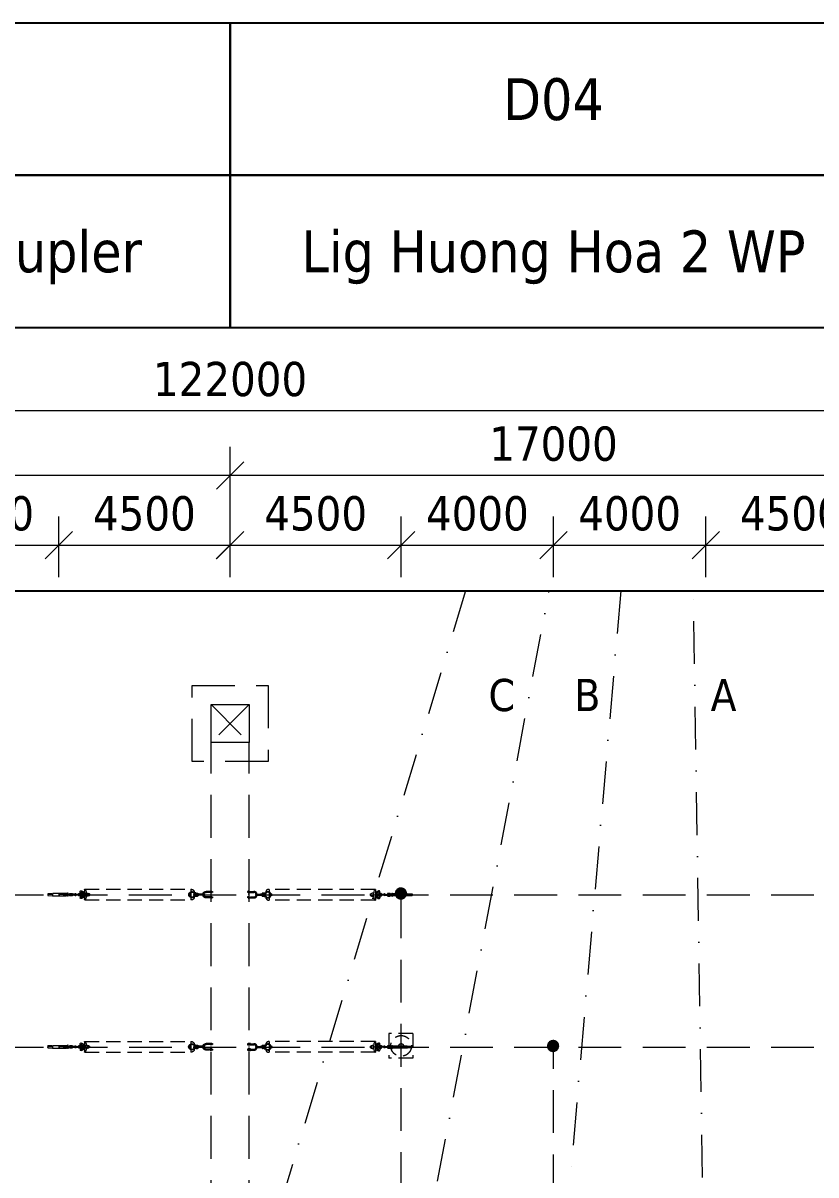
# Model space of a CAD drawing. Header units: millimetres. Extents: x 37084 to 180780, y -153145 to -16322.
# Drawn here: x 93245 to 114082, y -46598 to -16322 of the extents above; entities that cross this region are included whole.
import ezdxf
from ezdxf.enums import TextEntityAlignment as Align

# ---------------------------------------------------------------- set-up
doc = ezdxf.new("R2010")
doc.units = ezdxf.units.MM
doc.header["$MEASUREMENT"] = 0
for name, pattern in [('DASHDOT2', [0.5, 0.25, -0.125, 0, -0.125]), ('DASHED2', [0.375, 0.25, -0.125]), ('HIDDEN', [0.375, 0.25, -0.125]), ('NDK - Tang 2$0$CONTINU', [0])]:
    doc.linetypes.add(name, pattern=pattern)
for name, color, linetype, lineweight in [('0 HH2', 4, 'DASHDOT2', 20), ('00 Hang rao mo rong', 8, 'FENCELINE2', 25), ('0_Kich thuoc', 1, 'Continuous', 20), ('1_Phu_kien', 5, 'Continuous', 9)]:
    doc.layers.add(name, color=color, linetype=linetype, lineweight=lineweight)
doc.layers.add('0_Ghi_chu', color=255, linetype='Continuous')
doc.layers.add('1_Tuonglai', color=6, linetype='HIDDEN')
doc.styles.add('Tahoma-R', font='tahoma.ttf')
doc.styles.add('Tohama-R', font='tahoma.ttf')
doc.linetypes.add('FENCELINE2', pattern='A,0.25,-0.1,[132,ltypeshp.shx,S=0.1,R=0,X=-0.1,Y=0],-0.1,1', length=1.45)
doc.dimstyles.new('DIM 600', dxfattribs={"dimscale": 600, "dimtxt": 1.5, "dimasz": 1.2, "dimexe": 1.25, "dimexo": 0.6, "dimgap": 0.6, "dimtad": 1, "dimdec": 0, "dimzin": 0, "dimdsep": 46, "dimtxsty": 'Tohama-R', "dimblk": 'OBLIQUE', "dimcen": 0, "dimdle": 1, "dimclrt": 1, "dimadec": 0, "dimazin": 0, "dimtfac": 1, "dimtdec": 0, "dimtmove": 0, "dimatfit": 3, "dimldrblk": 'OBLIQUE', "dimfxl": 1, "dimtolj": 1, "dimtzin": 0, "dimlwd": 18, "dimlwe": 18, "dimarcsym": 0})

# ---------------------------------------------------------------- blocks, each defined once
blk = doc.blocks.new('_OBLIQUE')
at = {"color": 0, "linetype": 'ByBlock', "ltscale": 200}
blk.add_line((-0.5, -0.5), (0.5, 0.5), dxfattribs=at)
blk = doc.blocks.new('*D33')
at = {"layer": '0_Kich thuoc', "color": 0, "linetype": 'NDK - Tang 2$0$CONTINU', "lineweight": 18}
for p, q in [((81684, -30755), (81684, -27464)), ((98685, -30755), (98685, -27464)), ((99285, -28214), (81084, -28214))]:
    blk.add_line(p, q, dxfattribs=at)
at = {"layer": 'Defpoints', "color": 0, "lineweight": 20}
for p in [(81684, -28214), (81684, -31115), (98685, -31115)]:
    blk.add_point(p, dxfattribs=at)
at = {"layer": '0_Kich thuoc', "color": 0, "lineweight": 18, "xscale": 720, "yscale": 720, "zscale": 720, "rotation": 180}
blk.add_blockref('_OBLIQUE', (81684, -28214), dxfattribs=at)
at = {"layer": '0_Kich thuoc', "color": 0, "lineweight": 18, "xscale": 720, "yscale": 720, "zscale": 720}
blk.add_blockref('_OBLIQUE', (98685, -28214), dxfattribs=at)
at = {"layer": '0_Kich thuoc', "color": 1, "insert": (90185, -27385), "char_height": 900, "attachment_point": 5, "style": 'Tahoma-R'}
blk.add_mtext('\\A1;17000', dxfattribs=at)
blk = doc.blocks.new('*D34')
at = {"layer": '0_Kich thuoc', "color": 0, "linetype": 'NDK - Tang 2$0$CONTINU', "lineweight": 18}
for p, q in [((98685, -30755), (98685, -27464)), ((115685, -30755), (115685, -27464)), ((116285, -28214), (98085, -28214))]:
    blk.add_line(p, q, dxfattribs=at)
at = {"layer": 'Defpoints', "color": 0, "lineweight": 20}
for p in [(98685, -28214), (98685, -31115), (115685, -31115)]:
    blk.add_point(p, dxfattribs=at)
at = {"layer": '0_Kich thuoc', "color": 0, "lineweight": 18, "xscale": 720, "yscale": 720, "zscale": 720, "rotation": 180}
blk.add_blockref('_OBLIQUE', (98685, -28214), dxfattribs=at)
at = {"layer": '0_Kich thuoc', "color": 0, "lineweight": 18, "xscale": 720, "yscale": 720, "zscale": 720}
blk.add_blockref('_OBLIQUE', (115685, -28214), dxfattribs=at)
at = {"layer": '0_Kich thuoc', "color": 1, "insert": (107185, -27385), "char_height": 900, "attachment_point": 5, "style": 'Tahoma-R'}
blk.add_mtext('\\A1;17000', dxfattribs=at)
blk = doc.blocks.new('*D41')
at = {"layer": '0_Kich thuoc', "color": 0, "linetype": 'NDK - Tang 2$0$CONTINU', "lineweight": 18}
for p, q in [((98685, -30884), (98685, -29294)), ((103185, -30884), (103185, -29294)), ((98085, -30044), (103785, -30044))]:
    blk.add_line(p, q, dxfattribs=at)
at = {"layer": 'Defpoints', "color": 0, "lineweight": 20}
for p in [(103185, -30044), (98685, -31244), (103185, -31244)]:
    blk.add_point(p, dxfattribs=at)
at = {"layer": '0_Kich thuoc', "color": 0, "lineweight": 18, "xscale": 720, "yscale": 720, "zscale": 720, "rotation": 180}
blk.add_blockref('_OBLIQUE', (98685, -30044), dxfattribs=at)
at = {"layer": '0_Kich thuoc', "color": 0, "lineweight": 18, "xscale": 720, "yscale": 720, "zscale": 720}
blk.add_blockref('_OBLIQUE', (103185, -30044), dxfattribs=at)
at = {"layer": '0_Kich thuoc', "color": 1, "insert": (100935, -29216), "char_height": 900, "attachment_point": 5, "style": 'Tahoma-R'}
blk.add_mtext('\\A1;4500', dxfattribs=at)
blk = doc.blocks.new('*D42')
at = {"layer": '0_Kich thuoc', "color": 0, "linetype": 'NDK - Tang 2$0$CONTINU', "lineweight": 18}
for p, q in [((103185, -30884), (103185, -29294)), ((107185, -30884), (107185, -29294)), ((102585, -30044), (107785, -30044))]:
    blk.add_line(p, q, dxfattribs=at)
at = {"layer": 'Defpoints', "color": 0, "lineweight": 20}
for p in [(107185, -30044), (103185, -31244), (107185, -31244)]:
    blk.add_point(p, dxfattribs=at)
at = {"layer": '0_Kich thuoc', "color": 0, "lineweight": 18, "xscale": 720, "yscale": 720, "zscale": 720, "rotation": 180}
blk.add_blockref('_OBLIQUE', (103185, -30044), dxfattribs=at)
at = {"layer": '0_Kich thuoc', "color": 0, "lineweight": 18, "xscale": 720, "yscale": 720, "zscale": 720}
blk.add_blockref('_OBLIQUE', (107185, -30044), dxfattribs=at)
at = {"layer": '0_Kich thuoc', "color": 1, "insert": (105185, -29216), "char_height": 900, "attachment_point": 5, "style": 'Tahoma-R'}
blk.add_mtext('\\A1;4000', dxfattribs=at)
blk = doc.blocks.new('*D43')
at = {"layer": '0_Kich thuoc', "color": 0, "linetype": 'NDK - Tang 2$0$CONTINU', "lineweight": 18}
for p, q in [((107185, -30884), (107185, -29294)), ((111185, -30884), (111185, -29294)), ((106585, -30044), (111785, -30044))]:
    blk.add_line(p, q, dxfattribs=at)
at = {"layer": 'Defpoints', "color": 0, "lineweight": 20}
for p in [(111185, -30044), (107185, -31244), (111185, -31244)]:
    blk.add_point(p, dxfattribs=at)
at = {"layer": '0_Kich thuoc', "color": 0, "lineweight": 18, "xscale": 720, "yscale": 720, "zscale": 720, "rotation": 180}
blk.add_blockref('_OBLIQUE', (107185, -30044), dxfattribs=at)
at = {"layer": '0_Kich thuoc', "color": 0, "lineweight": 18, "xscale": 720, "yscale": 720, "zscale": 720}
blk.add_blockref('_OBLIQUE', (111185, -30044), dxfattribs=at)
at = {"layer": '0_Kich thuoc', "color": 1, "insert": (109185, -29216), "char_height": 900, "attachment_point": 5, "style": 'Tahoma-R'}
blk.add_mtext('\\A1;4000', dxfattribs=at)
blk = doc.blocks.new('*D44')
at = {"layer": '0_Kich thuoc', "color": 0, "linetype": 'NDK - Tang 2$0$CONTINU', "lineweight": 18}
for p, q in [((111185, -30884), (111185, -29294)), ((115685, -30884), (115685, -29294)), ((110585, -30044), (116285, -30044))]:
    blk.add_line(p, q, dxfattribs=at)
at = {"layer": 'Defpoints', "color": 0, "lineweight": 20}
for p in [(115685, -30044), (111185, -31244), (115685, -31244)]:
    blk.add_point(p, dxfattribs=at)
at = {"layer": '0_Kich thuoc', "color": 0, "lineweight": 18, "xscale": 720, "yscale": 720, "zscale": 720, "rotation": 180}
blk.add_blockref('_OBLIQUE', (111185, -30044), dxfattribs=at)
at = {"layer": '0_Kich thuoc', "color": 0, "lineweight": 18, "xscale": 720, "yscale": 720, "zscale": 720}
blk.add_blockref('_OBLIQUE', (115685, -30044), dxfattribs=at)
at = {"layer": '0_Kich thuoc', "color": 1, "insert": (113435, -29216), "char_height": 900, "attachment_point": 5, "style": 'Tahoma-R'}
blk.add_mtext('\\A1;4500', dxfattribs=at)
blk = doc.blocks.new('*D47')
at = {"layer": '0_Kich thuoc', "color": 0, "linetype": 'NDK - Tang 2$0$CONTINU', "lineweight": 18}
for p, q in [((90184, -30884), (90184, -29294)), ((94184, -30884), (94184, -29294)), ((89584, -30044), (94784, -30044))]:
    blk.add_line(p, q, dxfattribs=at)
at = {"layer": 'Defpoints', "color": 0, "lineweight": 20}
for p in [(94184, -30044), (90184, -31244), (94184, -31244)]:
    blk.add_point(p, dxfattribs=at)
at = {"layer": '0_Kich thuoc', "color": 0, "lineweight": 18, "xscale": 720, "yscale": 720, "zscale": 720, "rotation": 180}
blk.add_blockref('_OBLIQUE', (90184, -30044), dxfattribs=at)
at = {"layer": '0_Kich thuoc', "color": 0, "lineweight": 18, "xscale": 720, "yscale": 720, "zscale": 720}
blk.add_blockref('_OBLIQUE', (94184, -30044), dxfattribs=at)
at = {"layer": '0_Kich thuoc', "color": 1, "insert": (92184, -29216), "char_height": 900, "attachment_point": 5, "style": 'Tahoma-R'}
blk.add_mtext('\\A1;4000', dxfattribs=at)
blk = doc.blocks.new('*D48')
at = {"layer": '0_Kich thuoc', "color": 0, "linetype": 'NDK - Tang 2$0$CONTINU', "lineweight": 18}
for p, q in [((94184, -30884), (94184, -29294)), ((98684, -30884), (98684, -29294)), ((93584, -30044), (99284, -30044))]:
    blk.add_line(p, q, dxfattribs=at)
at = {"layer": 'Defpoints', "color": 0, "lineweight": 20}
for p in [(98684, -30044), (94184, -31244), (98684, -31244)]:
    blk.add_point(p, dxfattribs=at)
at = {"layer": '0_Kich thuoc', "color": 0, "lineweight": 18, "xscale": 720, "yscale": 720, "zscale": 720, "rotation": 180}
blk.add_blockref('_OBLIQUE', (94184, -30044), dxfattribs=at)
at = {"layer": '0_Kich thuoc', "color": 0, "lineweight": 18, "xscale": 720, "yscale": 720, "zscale": 720}
blk.add_blockref('_OBLIQUE', (98684, -30044), dxfattribs=at)
at = {"layer": '0_Kich thuoc', "color": 1, "insert": (96434, -29216), "char_height": 900, "attachment_point": 5, "style": 'Tahoma-R'}
blk.add_mtext('\\A1;4500', dxfattribs=at)
blk = doc.blocks.new('Chuoi su treo 220kV Tuong lai')
at = {"linetype": 'ByBlock', "lineweight": -2, "ltscale": 1500}
for points in [[(308797, 74484), (308737, 74486), (308797, 74486), (308797, 74484), (308737, 74486), (308737, 74484)], [(312797, 74484), (312737, 74487), (312797, 74487), (312797, 74484), (312737, 74487), (312737, 74484)], [(308797, 74413), (308737, 74417), (308797, 74417), (308797, 74413), (308737, 74417), (308737, 74413)], [(308797, 74289), (308737, 74291), (308797, 74291), (308797, 74289), (308737, 74291), (308737, 74289)], [(312797, 74414), (312737, 74417), (312797, 74417), (312797, 74414), (312737, 74417), (312737, 74414)], [(312797, 74289), (312737, 74292), (312797, 74292), (312797, 74289), (312737, 74292), (312737, 74289)]]:
    blk.add_hatch(color=0, dxfattribs=at).paths.add_polyline_path(points)
at = {"color": 0, "linetype": 'ByBlock', "lineweight": -2, "ltscale": 1500}
for p, q in [((308677, 78304), (308677, 78286)), ((308677, 78283), (308677, 78265)), ((308716, 78262), (308678, 78262)), ((308678, 78259), (308716, 78259)), ((308716, 78250), (308678, 78250)), ((308678, 78247), (308716, 78247)), ((308714, 78306), (308680, 78306)), ((308680, 78263), (308714, 78263)), ((308682, 78245), (308712, 78245)), ((308682, 78245), (308682, 78238)), ((308682, 78238), (308712, 78238)), ((308683, 78304), (308683, 78316)), ((308683, 78304), (308683, 78286)), ((308683, 78265), (308683, 78282)), ((308683, 78265), (308683, 78265)), ((308684, 78238), (308684, 78150)), ((308686, 78263), (308686, 78262)), ((308686, 78259), (308686, 78250)), ((308686, 78247), (308686, 78245)), ((308688, 78313), (308706, 78313)), ((308688, 78310), (308706, 78310)), ((308688, 78308), (308706, 78308)), ((308697, 78303), (308697, 78286)), ((308697, 78286), (308697, 78283)), ((308697, 78266), (308697, 78283)), ((308708, 78263), (308708, 78262)), ((308708, 78259), (308708, 78250)), ((308708, 78247), (308708, 78245)), ((308710, 78238), (308710, 78150)), ((308711, 78304), (308711, 78316)), ((308711, 78306), (308711, 78306)), ((308711, 78304), (308711, 78287)), ((308711, 78265), (308711, 78283)), ((308711, 78265), (308711, 78265)), ((308712, 78245), (308712, 78238)), ((308717, 78286), (308717, 78304)), ((308717, 78265), (308717, 78283)), ((308717, 78281), (308717, 78267)), ((308820, 78304), (308820, 78286)), ((308820, 78283), (308820, 78265)), ((308859, 78262), (308821, 78262)), ((308821, 78259), (308859, 78259)), ((308859, 78250), (308821, 78250)), ((308821, 78247), (308859, 78247)), ((308857, 78306), (308823, 78306)), ((308823, 78264), (308857, 78264)), ((308825, 78245), (308855, 78245)), ((308825, 78245), (308825, 78238)), ((308825, 78238), (308855, 78238)), ((308826, 78304), (308826, 78316)), ((308826, 78304), (308826, 78286)), ((308826, 78265), (308826, 78282)), ((308826, 78265), (308826, 78265)), ((308827, 78238), (308827, 78150)), ((308829, 78264), (308829, 78262)), ((308829, 78259), (308829, 78250)), ((308829, 78247), (308829, 78245)), ((308830, 78313), (308849, 78313)), ((308830, 78310), (308849, 78310)), ((308830, 78308), (308849, 78308)), ((308840, 78303), (308840, 78286)), ((308840, 78266), (308840, 78283)), ((308851, 78264), (308851, 78262)), ((308851, 78259), (308851, 78250)), ((308851, 78247), (308851, 78245)), ((308853, 78304), (308853, 78316)), ((308853, 78306), (308853, 78306)), ((308853, 78304), (308853, 78287)), ((308853, 78265), (308853, 78283)), ((308853, 78265), (308853, 78265)), ((308853, 78238), (308853, 78150)), ((308855, 78245), (308855, 78238)), ((308860, 78286), (308860, 78304)), ((308860, 78265), (308860, 78283)), ((312677, 78304), (312677, 78287)), ((312677, 78283), (312677, 78266)), ((312716, 78263), (312678, 78263)), ((312678, 78260), (312716, 78260)), ((312716, 78250), (312678, 78250)), ((312678, 78247), (312716, 78247)), ((312714, 78306), (312680, 78306)), ((312680, 78264), (312714, 78264)), ((312682, 78246), (312712, 78246)), ((312682, 78246), (312682, 78239)), ((312682, 78239), (312712, 78239)), ((312683, 78304), (312683, 78316)), ((312683, 78304), (312683, 78287)), ((312683, 78266), (312683, 78283)), ((312683, 78266), (312683, 78266)), ((312684, 78239), (312684, 78151)), ((312686, 78264), (312686, 78263)), ((312686, 78260), (312686, 78250)), ((312686, 78247), (312686, 78246)), ((312688, 78313), (312706, 78313)), ((312688, 78311), (312706, 78311)), ((312688, 78309), (312706, 78309)), ((312697, 78304), (312697, 78287)), ((312697, 78287), (312697, 78283)), ((312697, 78266), (312697, 78283)), ((312708, 78264), (312708, 78263)), ((312708, 78260), (312708, 78250)), ((312708, 78247), (312708, 78246)), ((312710, 78239), (312710, 78151)), ((312711, 78304), (312711, 78317)), ((312711, 78307), (312711, 78306)), ((312711, 78304), (312711, 78287)), ((312711, 78266), (312711, 78283)), ((312711, 78266), (312711, 78266)), ((312712, 78246), (312712, 78239)), ((312717, 78287), (312717, 78304)), ((312717, 78266), (312717, 78283)), ((312717, 78281), (312717, 78268)), ((312820, 78304), (312820, 78287)), ((312820, 78283), (312820, 78266)), ((312859, 78263), (312821, 78263)), ((312821, 78260), (312859, 78260)), ((312859, 78250), (312821, 78250)), ((312821, 78247), (312859, 78247)), ((312857, 78306), (312823, 78306)), ((312823, 78264), (312857, 78264)), ((312825, 78246), (312855, 78246)), ((312825, 78246), (312825, 78239)), ((312825, 78239), (312855, 78239)), ((312826, 78304), (312826, 78316)), ((312826, 78304), (312826, 78287)), ((312826, 78266), (312826, 78283)), ((312826, 78266), (312826, 78266)), ((312827, 78239), (312827, 78151)), ((312829, 78264), (312829, 78263)), ((312829, 78260), (312829, 78250)), ((312829, 78247), (312829, 78246)), ((312830, 78313), (312849, 78313)), ((312830, 78311), (312849, 78311)), ((312830, 78309), (312849, 78309)), ((312840, 78304), (312840, 78287)), ((312840, 78266), (312840, 78283)), ((312851, 78264), (312851, 78263)), ((312851, 78260), (312851, 78250)), ((312851, 78247), (312851, 78246)), ((312853, 78304), (312853, 78317)), ((312853, 78307), (312853, 78306)), ((312853, 78304), (312853, 78287)), ((312853, 78266), (312853, 78283)), ((312853, 78266), (312853, 78266)), ((312853, 78239), (312853, 78151)), ((312855, 78246), (312855, 78239)), ((312860, 78287), (312860, 78304)), ((312860, 78266), (312860, 78283)), ((308711, 77839), (308761, 77892)), ((308712, 77825), (308766, 77878)), ((308717, 77840), (308818, 77840)), ((308721, 77879), (308726, 77895)), ((308721, 77879), (308721, 77864)), ((308726, 77895), (308726, 77927)), ((308736, 77937), (308799, 77937)), ((308750, 77877), (308750, 77964)), ((308750, 77964), (308785, 77964)), ((308753, 78091), (308753, 77937)), ((308783, 77971), (308753, 77971)), ((308753, 77946), (308783, 77946)), ((308761, 77918), (308761, 77946)), ((308819, 77825), (308770, 77870)), ((308774, 77918), (308774, 77946)), ((308824, 77837), (308781, 77878)), ((308783, 78092), (308783, 77937)), ((308785, 77877), (308785, 77964)), ((308809, 77895), (308809, 77927)), ((308815, 77879), (308809, 77895)), ((308815, 77879), (308815, 77864)), ((312711, 77840), (312761, 77893)), ((312712, 77826), (312766, 77878)), ((312717, 77840), (312818, 77840)), ((312721, 77880), (312726, 77895)), ((312721, 77880), (312721, 77865)), ((312726, 77895), (312726, 77928)), ((312736, 77938), (312799, 77938)), ((312750, 77877), (312750, 77964)), ((312750, 77964), (312785, 77964)), ((312753, 78092), (312753, 77938)), ((312783, 77972), (312753, 77972)), ((312753, 77947), (312783, 77947)), ((312761, 77918), (312761, 77947)), ((312819, 77826), (312770, 77871)), ((312774, 77918), (312774, 77947)), ((312824, 77837), (312781, 77879)), ((312783, 78092), (312783, 77938)), ((312785, 77877), (312785, 77964)), ((312809, 77895), (312809, 77928)), ((312815, 77880), (312809, 77895)), ((312815, 77880), (312815, 77865)), ((308908, 77752), (308627, 77752)), ((308628, 74966), (308627, 77752)), ((308753, 77752), (308753, 77710)), ((308783, 77752), (308783, 77710)), ((308908, 74966), (308908, 77752)), ((312908, 77753), (312627, 77752)), ((312628, 74966), (312627, 77752)), ((312753, 77752), (312753, 77711)), ((312783, 77752), (312783, 77710)), ((312908, 74966), (312908, 77753)), ((308747, 75087), (308788, 75087)), ((308748, 75087), (308788, 75087)), ((312747, 75088), (312788, 75088)), ((312748, 75088), (312788, 75088)), ((308908, 74955), (308627, 74955)), ((312908, 74956), (312627, 74956))]:
    blk.add_line(p, q, dxfattribs=at)
for points in [[(308753, 75088), (308749, 75086), (308740, 75075), (308735, 75060), (308729, 75046), (308727, 75031)], [(308753, 75088), (308781, 75088), (308782, 75088), (308781, 75088), (308753, 75088)], [(308808, 75031), (308806, 75046), (308801, 75060), (308795, 75075), (308786, 75086), (308782, 75088), (308786, 75086)], [(312753, 75089), (312749, 75087), (312740, 75076), (312735, 75061), (312729, 75047), (312727, 75032)], [(312753, 75089), (312781, 75089), (312782, 75089), (312781, 75089), (312753, 75089)], [(312808, 75032), (312806, 75047), (312801, 75061), (312795, 75076), (312786, 75087), (312782, 75089), (312786, 75087)], [(308628, 75003), (308628, 75010)], [(308628, 74966), (308628, 74997)], [(308630, 74972), (308629, 74969), (308628, 74964), (308629, 74960), (308633, 74957), (308637, 74956)], [(308723, 75000), (308706, 75000), (308690, 74997), (308673, 74991), (308644, 74982), (308631, 74972)], [(308898, 74955), (308637, 74955)], [(308869, 74862), (308867, 74877), (308863, 74891), (308856, 74905), (308848, 74919), (308837, 74930), (308825, 74940), (308812, 74947), (308797, 74953), (308782, 74957), (308768, 74958), (308752, 74957), (308737, 74953), (308723, 74947), (308710, 74940), (308698, 74930), (308687, 74919), (308679, 74905), (308672, 74891), (308668, 74877), (308666, 74862)], [(308667, 74861), (308668, 74854), (308671, 74848), (308677, 74843), (308683, 74841)], [(308757, 74830), (308683, 74841)], [(308832, 74892), (308825, 74903), (308815, 74912), (308805, 74920), (308792, 74925), (308780, 74929), (308768, 74930), (308755, 74929), (308743, 74925), (308730, 74920), (308720, 74912), (308711, 74903), (308703, 74892), (308701, 74886), (308701, 74877), (308704, 74871), (308711, 74866), (308717, 74863)], [(308757, 74858), (308717, 74863)], [(308723, 75000), (308730, 75000)], [(308726, 75031), (308724, 75011)], [(308725, 75011), (308725, 75008), (308729, 75005)], [(308729, 75005), (308806, 75005)], [(308730, 75001), (308734, 75002), (308735, 75005)], [(308751, 74955), (308743, 74953), (308736, 74949), (308732, 74943), (308730, 74935)], [(308730, 74929), (308730, 74935)], [(308730, 74929), (308732, 74921), (308736, 74915)], [(308744, 74817), (308730, 74817)], [(308734, 74932), (308734, 74925)], [(308806, 74932), (308734, 74932)], [(308805, 74925), (308734, 74925)], [(308739, 74905), (308735, 74914)], [(308736, 74932), (308736, 74925)], [(308768, 74849), (308759, 74848), (308752, 74844), (308744, 74839), (308740, 74831), (308737, 74824), (308736, 74815), (308738, 74806), (308742, 74799), (308748, 74793), (308755, 74788), (308763, 74786), (308772, 74786), (308780, 74788), (308787, 74793), (308793, 74799), (308797, 74806), (308799, 74815), (308798, 74824), (308796, 74831), (308791, 74839), (308783, 74844), (308776, 74848), (308768, 74849)], [(308738, 74831), (308739, 74836)], [(308796, 74909), (308739, 74909)], [(308796, 74905), (308740, 74905)], [(308740, 74836), (308740, 74905)], [(308796, 74868), (308740, 74868)], [(308796, 74858), (308740, 74858)], [(308740, 74836), (308740, 74836)], [(308749, 74817), (308746, 74817)], [(308749, 74943), (308747, 74940)], [(308747, 74940), (308747, 74939)], [(308747, 74939), (308749, 74936)], [(308787, 74943), (308777, 74948), (308768, 74949), (308758, 74948), (308749, 74943)], [(308749, 74936), (308767, 74933)], [(308786, 74843), (308749, 74843)], [(308787, 74817), (308786, 74824), (308782, 74829), (308777, 74833), (308771, 74836), (308764, 74836), (308758, 74833), (308754, 74829), (308749, 74824), (308749, 74817), (308749, 74811), (308754, 74806), (308759, 74801), (308764, 74798), (308771, 74798), (308778, 74801), (308782, 74806), (308786, 74811), (308787, 74817)], [(308751, 74955), (308785, 74955)], [(308753, 74939), (308752, 74937), (308754, 74935)], [(308752, 74843), (308783, 74843)], [(308759, 74831), (308752, 74817), (308759, 74804), (308776, 74804), (308783, 74817), (308776, 74831), (308759, 74831)], [(308764, 74817), (308752, 74817)], [(308758, 74943), (308753, 74939)], [(308782, 74832), (308776, 74837), (308768, 74839), (308759, 74837), (308753, 74832)], [(308754, 74947), (308755, 74950), (308755, 74955)], [(308754, 74948), (308756, 74951)], [(308754, 74935), (308767, 74932)], [(308781, 74817), (308779, 74824), (308774, 74829), (308768, 74830), (308761, 74829), (308756, 74824), (308755, 74817), (308756, 74811), (308761, 74806), (308768, 74804), (308774, 74806), (308779, 74811), (308781, 74817)], [(308755, 74817), (308764, 74817)], [(308756, 74955), (308756, 74951)], [(308780, 74817), (308778, 74824), (308774, 74828), (308768, 74830), (308761, 74828), (308757, 74824), (308756, 74817), (308757, 74811), (308761, 74806), (308768, 74806), (308774, 74806), (308778, 74811), (308780, 74817)], [(308757, 74851), (308779, 74851)], [(308757, 74836), (308779, 74836)], [(308758, 74943), (308758, 74946)], [(308778, 74817), (308777, 74821), (308773, 74825), (308768, 74827), (308764, 74826), (308760, 74824), (308758, 74820), (308758, 74815), (308760, 74811), (308764, 74808), (308768, 74807), (308773, 74809), (308777, 74813), (308778, 74817)], [(308759, 74969), (308759, 74946)], [(308759, 74721), (308759, 74801)], [(308761, 74932), (308761, 74925)], [(308767, 74933), (308768, 74933)], [(308767, 74932), (308768, 74932)], [(308769, 74817), (308767, 74817)], [(308767, 74817), (308769, 74817)], [(308768, 75077), (308768, 75070)], [(308768, 75064), (308768, 75026)], [(308768, 75020), (308768, 75014)], [(308768, 75008), (308768, 74970)], [(308768, 74964), (308768, 74929)], [(308768, 74955), (308768, 74932)], [(308768, 74944), (308768, 74955)], [(308768, 74939), (308768, 74942)], [(308768, 74924), (308768, 74937)], [(308768, 74922), (308768, 74937)], [(308786, 74936), (308768, 74933)], [(308768, 74932), (308782, 74935)], [(308768, 74920), (308768, 74921)], [(308768, 74913), (308768, 74918)], [(308768, 74905), (308768, 74917)], [(308768, 74882), (308768, 74907)], [(308768, 74899), (308768, 74902)], [(308768, 74884), (308768, 74896)], [(308768, 74880), (308768, 74882)], [(308768, 74864), (308768, 74877)], [(308768, 74872), (308768, 74877)], [(308768, 74842), (308768, 74868)], [(308768, 74859), (308768, 74862)], [(308768, 74844), (308768, 74857)], [(308768, 74839), (308768, 74841)], [(308768, 74832), (308768, 74838)], [(308768, 74825), (308768, 74837)], [(308768, 74830), (308768, 74820)], [(308768, 74802), (308768, 74827)], [(308768, 74819), (308768, 74821)], [(308768, 74819), (308768, 74816)], [(308768, 74804), (308768, 74816)], [(308768, 74814), (308768, 74804)], [(308768, 74799), (308768, 74801)], [(308768, 74792), (308768, 74797)], [(308768, 74785), (308768, 74796)], [(308768, 74762), (308768, 74787)], [(308783, 74817), (308771, 74817)], [(308771, 74817), (308781, 74817)], [(308776, 74721), (308776, 74801)], [(308777, 74946), (308777, 74969)], [(308777, 74946), (308777, 74943)], [(308782, 74939), (308777, 74943)], [(308777, 74943), (308778, 74943)], [(308779, 74955), (308779, 74951)], [(308779, 74951), (308781, 74948)], [(308779, 74858), (308818, 74863)], [(308779, 74830), (308852, 74841)], [(308780, 74955), (308780, 74950), (308782, 74947)], [(308782, 74935), (308783, 74937), (308782, 74939)], [(308805, 74935), (308803, 74943), (308799, 74949), (308792, 74953), (308785, 74955)], [(308793, 74924), (308785, 74924)], [(308786, 74936), (308788, 74939)], [(308788, 74940), (308787, 74943)], [(308789, 74817), (308787, 74817)], [(308789, 74940), (308789, 74939)], [(308793, 74933), (308790, 74933)], [(308806, 74817), (308792, 74817)], [(308798, 74936), (308798, 74920), (308793, 74924), (308793, 74933), (308798, 74936)], [(308800, 74914), (308796, 74905)], [(308796, 74905), (308796, 74836)], [(308796, 74836), (308797, 74831)], [(308806, 74936), (308798, 74936)], [(308804, 74920), (308798, 74920)], [(308799, 74915), (308803, 74921), (308805, 74929)], [(308801, 75005), (308802, 75002), (308806, 75001)], [(308811, 74925), (308805, 74925)], [(308806, 75005), (308811, 75008), (308811, 75011)], [(308806, 75000), (308813, 75000)], [(308806, 74935), (308806, 74929)], [(308811, 74932), (308806, 74932)], [(308812, 75011), (308810, 75031)], [(308813, 74929), (308811, 74931)], [(308811, 74925), (308813, 74928)], [(308905, 74972), (308892, 74982), (308877, 74991), (308846, 74997), (308830, 75000), (308813, 75000)], [(308814, 74929), (308814, 74928)], [(308818, 74863), (308825, 74866), (308832, 74871), (308835, 74877), (308835, 74886), (308833, 74892)], [(308852, 74841), (308859, 74843), (308864, 74848), (308868, 74854), (308869, 74861)], [(308898, 74956), (308903, 74957), (308907, 74960), (308908, 74964), (308907, 74969), (308906, 74972)], [(308908, 74966), (308908, 74997)], [(312628, 75004), (312628, 75010)], [(312628, 74966), (312628, 74998)], [(312630, 74973), (312629, 74970), (312628, 74965), (312629, 74961), (312633, 74957), (312637, 74957)], [(312723, 75001), (312706, 75000), (312690, 74998), (312673, 74992), (312644, 74983), (312631, 74973)], [(312898, 74956), (312637, 74956)], [(312869, 74863), (312867, 74878), (312863, 74892), (312856, 74906), (312848, 74919), (312837, 74931), (312825, 74941), (312812, 74947), (312797, 74954), (312782, 74957), (312768, 74958), (312752, 74957), (312737, 74954), (312723, 74947), (312710, 74941), (312698, 74931), (312687, 74919), (312679, 74906), (312672, 74892), (312668, 74878), (312666, 74863)], [(312667, 74861), (312668, 74855), (312671, 74848), (312677, 74844), (312683, 74842)], [(312757, 74831), (312683, 74842)], [(312832, 74893), (312825, 74904), (312815, 74913), (312805, 74921), (312792, 74926), (312780, 74930), (312768, 74931), (312755, 74930), (312743, 74926), (312730, 74921), (312720, 74913), (312711, 74904), (312703, 74893), (312701, 74886), (312701, 74878), (312704, 74871), (312711, 74866), (312717, 74864)], [(312757, 74858), (312717, 74864)], [(312723, 75001), (312730, 75001)], [(312726, 75032), (312724, 75012)], [(312725, 75012), (312725, 75009), (312729, 75006)], [(312729, 75006), (312806, 75006)], [(312730, 75002), (312734, 75003), (312735, 75006)], [(312751, 74956), (312743, 74954), (312736, 74950), (312732, 74943), (312730, 74936)], [(312730, 74930), (312730, 74936)], [(312730, 74930), (312732, 74922), (312736, 74916)], [(312744, 74818), (312730, 74818)], [(312734, 74933), (312734, 74926)], [(312806, 74933), (312734, 74933)], [(312805, 74926), (312734, 74926)], [(312739, 74906), (312735, 74914)], [(312736, 74933), (312736, 74926)], [(312768, 74849), (312759, 74848), (312752, 74844), (312744, 74839), (312740, 74832), (312737, 74824), (312736, 74816), (312738, 74807), (312742, 74800), (312748, 74794), (312755, 74789), (312763, 74786), (312772, 74786), (312780, 74789), (312787, 74794), (312793, 74800), (312797, 74807), (312799, 74816), (312798, 74824), (312796, 74832), (312791, 74839), (312783, 74844), (312776, 74848), (312768, 74849)], [(312738, 74832), (312739, 74837)], [(312796, 74909), (312739, 74909)], [(312796, 74906), (312740, 74906)], [(312740, 74837), (312740, 74906)], [(312796, 74868), (312740, 74868)], [(312796, 74858), (312740, 74858)], [(312740, 74837), (312740, 74837)], [(312749, 74818), (312746, 74818)], [(312749, 74943), (312747, 74941)], [(312747, 74941), (312747, 74940)], [(312747, 74940), (312749, 74937)], [(312787, 74943), (312777, 74948), (312768, 74950), (312758, 74948), (312749, 74943)], [(312749, 74937), (312767, 74933)], [(312786, 74844), (312749, 74844)], [(312787, 74818), (312786, 74824), (312782, 74829), (312777, 74834), (312771, 74837), (312764, 74837), (312758, 74834), (312754, 74829), (312749, 74824), (312749, 74818), (312749, 74811), (312754, 74806), (312759, 74802), (312764, 74799), (312771, 74799), (312778, 74802), (312782, 74806), (312786, 74811), (312787, 74818)], [(312751, 74956), (312785, 74956)], [(312753, 74940), (312752, 74938), (312754, 74936)], [(312752, 74844), (312783, 74844)], [(312759, 74832), (312752, 74818), (312759, 74805), (312776, 74805), (312783, 74818), (312776, 74832), (312759, 74832)], [(312764, 74818), (312752, 74818)], [(312758, 74943), (312753, 74939)], [(312782, 74833), (312776, 74838), (312768, 74839), (312759, 74838), (312753, 74833)], [(312754, 74947), (312755, 74951), (312755, 74956)], [(312754, 74948), (312756, 74952)], [(312754, 74936), (312767, 74933)], [(312781, 74818), (312779, 74824), (312774, 74829), (312768, 74831), (312761, 74829), (312756, 74824), (312755, 74818), (312756, 74811), (312761, 74806), (312768, 74805), (312774, 74806), (312779, 74811), (312781, 74818)], [(312755, 74818), (312764, 74818)], [(312756, 74956), (312756, 74952)], [(312780, 74818), (312778, 74824), (312774, 74829), (312768, 74830), (312761, 74829), (312757, 74824), (312756, 74818), (312757, 74811), (312761, 74807), (312768, 74806), (312774, 74807), (312778, 74811), (312780, 74818)], [(312757, 74852), (312779, 74852)], [(312757, 74837), (312779, 74837)], [(312758, 74944), (312758, 74947)], [(312778, 74818), (312777, 74822), (312773, 74826), (312768, 74828), (312764, 74827), (312760, 74824), (312758, 74820), (312758, 74815), (312760, 74811), (312764, 74809), (312768, 74808), (312773, 74810), (312777, 74814), (312778, 74818)], [(312759, 74970), (312759, 74947)], [(312759, 74722), (312759, 74801)], [(312761, 74933), (312761, 74926)], [(312767, 74933), (312768, 74933)], [(312767, 74933), (312768, 74933)], [(312769, 74818), (312767, 74818)], [(312767, 74818), (312769, 74818)], [(312768, 75077), (312768, 75071)], [(312768, 75065), (312768, 75027)], [(312768, 75021), (312768, 75014)], [(312768, 75009), (312768, 74971)], [(312768, 74965), (312768, 74929)], [(312768, 74956), (312768, 74933)], [(312768, 74945), (312768, 74956)], [(312768, 74940), (312768, 74942)], [(312768, 74925), (312768, 74938)], [(312768, 74923), (312768, 74938)], [(312786, 74937), (312768, 74933)], [(312768, 74933), (312782, 74936)], [(312768, 74920), (312768, 74922)], [(312768, 74914), (312768, 74919)], [(312768, 74905), (312768, 74918)], [(312768, 74883), (312768, 74908)], [(312768, 74900), (312768, 74903)], [(312768, 74885), (312768, 74897)], [(312768, 74881), (312768, 74882)], [(312768, 74873), (312768, 74878)], [(312768, 74865), (312768, 74877)], [(312768, 74843), (312768, 74868)], [(312768, 74860), (312768, 74862)], [(312768, 74844), (312768, 74857)], [(312768, 74840), (312768, 74842)], [(312768, 74825), (312768, 74838)], [(312768, 74833), (312768, 74838)], [(312768, 74831), (312768, 74821)], [(312768, 74803), (312768, 74828)], [(312768, 74819), (312768, 74822)], [(312768, 74819), (312768, 74817)], [(312768, 74805), (312768, 74817)], [(312768, 74815), (312768, 74805)], [(312768, 74800), (312768, 74802)], [(312768, 74793), (312768, 74798)], [(312768, 74786), (312768, 74797)], [(312768, 74762), (312768, 74787)], [(312783, 74818), (312771, 74818)], [(312771, 74818), (312781, 74818)], [(312776, 74722), (312776, 74801)], [(312777, 74947), (312777, 74970)], [(312777, 74947), (312777, 74944)], [(312777, 74944), (312778, 74943)], [(312782, 74939), (312777, 74943)], [(312779, 74956), (312779, 74952)], [(312779, 74952), (312781, 74948)], [(312779, 74858), (312818, 74864)], [(312779, 74831), (312852, 74842)], [(312780, 74956), (312780, 74951), (312782, 74947)], [(312782, 74936), (312783, 74938), (312782, 74940)], [(312805, 74936), (312803, 74943), (312799, 74950), (312792, 74954), (312785, 74956)], [(312793, 74924), (312785, 74924)], [(312786, 74937), (312788, 74940)], [(312788, 74941), (312787, 74943)], [(312789, 74818), (312787, 74818)], [(312789, 74941), (312789, 74940)], [(312793, 74933), (312790, 74933)], [(312806, 74818), (312792, 74818)], [(312798, 74937), (312798, 74921), (312793, 74924), (312793, 74933), (312798, 74937)], [(312800, 74914), (312796, 74906)], [(312796, 74906), (312796, 74837)], [(312796, 74837), (312797, 74832)], [(312806, 74937), (312798, 74937)], [(312804, 74921), (312798, 74921)], [(312799, 74916), (312803, 74922), (312805, 74930)], [(312801, 75006), (312802, 75003), (312806, 75002)], [(312811, 74926), (312805, 74926)], [(312806, 75006), (312811, 75009), (312811, 75012)], [(312806, 75001), (312813, 75001)], [(312806, 74936), (312806, 74930)], [(312811, 74933), (312806, 74933)], [(312812, 75012), (312810, 75032)], [(312813, 74929), (312811, 74932)], [(312811, 74926), (312813, 74928)], [(312905, 74973), (312892, 74983), (312877, 74992), (312846, 74998), (312830, 75000), (312813, 75001)], [(312814, 74929), (312814, 74928)], [(312818, 74864), (312825, 74866), (312832, 74871), (312835, 74878), (312835, 74886), (312833, 74893)], [(312852, 74842), (312859, 74844), (312864, 74848), (312868, 74855), (312869, 74862)], [(312898, 74957), (312903, 74957), (312907, 74961), (312908, 74965), (312907, 74970), (312906, 74973)], [(312908, 74966), (312908, 74998)], [(308730, 74530), (308727, 74528)], [(308727, 74528), (308727, 74512)], [(308727, 74512), (308730, 74511)], [(308730, 74530), (308805, 74530)], [(308805, 74511), (308730, 74511)], [(308733, 74620), (308733, 74585)], [(308801, 74620), (308801, 74629), (308797, 74637), (308792, 74645), (308785, 74650), (308777, 74653), (308768, 74654), (308759, 74653), (308751, 74650), (308744, 74645), (308738, 74637), (308735, 74629), (308734, 74620)], [(308734, 74585), (308735, 74576), (308738, 74569), (308744, 74561), (308751, 74556)], [(308744, 73994), (308737, 74112), (308737, 74511)], [(308797, 74486), (308797, 74484), (308737, 74486), (308797, 74486)], [(308797, 74484), (308737, 74486), (308737, 74484), (308797, 74484)], [(308762, 74721), (308740, 74721)], [(308758, 74697), (308754, 74705), (308749, 74710), (308747, 74716), (308746, 74724), (308748, 74730), (308752, 74736), (308758, 74740), (308764, 74743), (308771, 74743), (308778, 74740), (308784, 74736), (308787, 74730), (308789, 74724), (308788, 74716), (308786, 74710), (308781, 74705)], [(308748, 74531), (308748, 74538)], [(308759, 74737), (308749, 74721), (308759, 74707), (308776, 74707), (308785, 74721), (308776, 74737), (308759, 74737)], [(308753, 74550), (308749, 74554)], [(308786, 74538), (308786, 74538), (308749, 74538), (308749, 74538)], [(308749, 74531), (308749, 74531)], [(308786, 74530), (308749, 74530)], [(308752, 74539), (308753, 74540)], [(308753, 74550), (308753, 74540)], [(308754, 74721), (308763, 74721)], [(308780, 74620), (308779, 74626), (308776, 74630), (308770, 74632), (308765, 74632), (308759, 74630), (308756, 74626), (308755, 74620)], [(308755, 74585), (308755, 74620)], [(308755, 74585), (308756, 74580), (308759, 74575), (308765, 74573), (308770, 74573), (308776, 74575), (308779, 74580), (308780, 74585)], [(308768, 74732), (308763, 74731), (308759, 74728), (308757, 74723), (308758, 74718), (308760, 74714), (308765, 74711), (308770, 74711), (308775, 74714), (308778, 74718), (308778, 74723), (308777, 74728), (308773, 74731), (308768, 74732)], [(308778, 74721), (308777, 74726), (308773, 74730), (308768, 74731), (308764, 74730), (308760, 74728), (308758, 74725), (308758, 74719), (308760, 74716), (308764, 74713), (308768, 74712), (308773, 74714), (308777, 74717), (308778, 74721)], [(308758, 74697), (308758, 74623)], [(308759, 74623), (308759, 74618), (308764, 74615), (308768, 74614), (308772, 74615), (308776, 74618), (308777, 74623), (308776, 74627), (308772, 74631), (308768, 74631), (308764, 74631), (308759, 74627), (308759, 74623)], [(308766, 74721), (308768, 74721)], [(308769, 74721), (308766, 74721)], [(308768, 74749), (308768, 74730)], [(308768, 74701), (308775, 74702), (308781, 74706), (308787, 74711), (308789, 74718), (308789, 74726), (308787, 74732), (308782, 74738)], [(308768, 74735), (308768, 74726)], [(308768, 74726), (308768, 74723)], [(308768, 74724), (308768, 74721)], [(308768, 74718), (308768, 74709)], [(308768, 74718), (308768, 74699)], [(308768, 74696), (308768, 74692)], [(308768, 74689), (308768, 74669)], [(308768, 74665), (308768, 74662)], [(308768, 74661), (308768, 73985)], [(308768, 74659), (308768, 74640)], [(308768, 74636), (308768, 74631)], [(308768, 74628), (308768, 74608)], [(308771, 74721), (308780, 74721)], [(308796, 74721), (308773, 74721)], [(308777, 74697), (308777, 74623)], [(308781, 74705), (308778, 74697)], [(308780, 74585), (308780, 74620)], [(308782, 74540), (308782, 74550)], [(308782, 74540), (308783, 74539)], [(308786, 74554), (308783, 74550)], [(308785, 74556), (308792, 74561), (308797, 74569), (308801, 74576), (308801, 74585)], [(308786, 74531), (308786, 74531)], [(308787, 74538), (308787, 74531)], [(308797, 74511), (308797, 74112), (308792, 73994)], [(308801, 74585), (308801, 74620)], [(308807, 74528), (308805, 74530)], [(308805, 74511), (308807, 74512)], [(308808, 74528), (308808, 74512)], [(312730, 74530), (312727, 74529)], [(312727, 74529), (312727, 74513)], [(312727, 74513), (312730, 74511)], [(312730, 74530), (312805, 74530)], [(312805, 74512), (312730, 74511)], [(312733, 74620), (312733, 74586)], [(312801, 74620), (312801, 74630), (312797, 74638), (312792, 74645), (312785, 74650), (312777, 74654), (312768, 74654), (312759, 74654), (312751, 74650), (312744, 74645), (312738, 74638), (312735, 74630), (312734, 74620)], [(312734, 74586), (312735, 74577), (312738, 74569), (312744, 74562), (312751, 74557)], [(312744, 73994), (312737, 74112), (312737, 74511)], [(312797, 74487), (312797, 74484), (312737, 74487), (312797, 74487)], [(312797, 74484), (312737, 74487), (312737, 74484), (312797, 74484)], [(312762, 74722), (312740, 74722)], [(312758, 74697), (312754, 74706), (312749, 74710), (312747, 74717), (312746, 74725), (312748, 74731), (312752, 74737), (312758, 74741), (312764, 74744), (312771, 74744), (312778, 74741), (312784, 74737), (312787, 74731), (312789, 74725), (312788, 74717), (312786, 74710), (312781, 74706)], [(312748, 74531), (312748, 74539)], [(312759, 74738), (312749, 74722), (312759, 74707), (312776, 74707), (312785, 74722), (312776, 74738), (312759, 74738)], [(312753, 74551), (312749, 74554)], [(312786, 74539), (312786, 74539), (312749, 74539), (312749, 74539)], [(312749, 74531), (312749, 74531)], [(312786, 74530), (312749, 74530)], [(312752, 74540), (312753, 74540)], [(312753, 74551), (312753, 74540)], [(312754, 74722), (312763, 74722)], [(312780, 74620), (312779, 74626), (312776, 74630), (312770, 74633), (312765, 74633), (312759, 74630), (312756, 74626), (312755, 74620)], [(312755, 74586), (312755, 74620)], [(312755, 74586), (312756, 74581), (312759, 74576), (312765, 74573), (312770, 74573), (312776, 74576), (312779, 74581), (312780, 74586)], [(312768, 74733), (312763, 74732), (312759, 74729), (312757, 74724), (312758, 74719), (312760, 74715), (312765, 74712), (312770, 74712), (312775, 74715), (312778, 74719), (312778, 74724), (312777, 74729), (312773, 74732), (312768, 74733)], [(312778, 74722), (312777, 74727), (312773, 74730), (312768, 74732), (312764, 74731), (312760, 74729), (312758, 74725), (312758, 74720), (312760, 74716), (312764, 74714), (312768, 74713), (312773, 74715), (312777, 74718), (312778, 74722)], [(312758, 74697), (312758, 74624)], [(312759, 74624), (312759, 74619), (312764, 74616), (312768, 74615), (312772, 74616), (312776, 74619), (312777, 74624), (312776, 74628), (312772, 74631), (312768, 74632), (312764, 74631), (312759, 74628), (312759, 74624)], [(312766, 74722), (312768, 74722)], [(312769, 74722), (312766, 74722)], [(312768, 74750), (312768, 74730)], [(312768, 74701), (312775, 74702), (312781, 74706), (312787, 74712), (312789, 74719), (312789, 74726), (312787, 74733), (312782, 74739)], [(312768, 74736), (312768, 74726)], [(312768, 74727), (312768, 74724)], [(312768, 74725), (312768, 74721)], [(312768, 74719), (312768, 74710)], [(312768, 74719), (312768, 74700)], [(312768, 74696), (312768, 74693)], [(312768, 74690), (312768, 74670)], [(312768, 74666), (312768, 74663)], [(312768, 74662), (312768, 73985)], [(312768, 74659), (312768, 74640)], [(312768, 74636), (312768, 74632)], [(312768, 74629), (312768, 74609)], [(312771, 74722), (312780, 74722)], [(312796, 74722), (312773, 74722)], [(312777, 74697), (312777, 74624)], [(312781, 74706), (312778, 74697)], [(312780, 74586), (312780, 74620)], [(312782, 74540), (312782, 74551)], [(312782, 74540), (312783, 74540)], [(312786, 74554), (312783, 74551)], [(312785, 74557), (312792, 74562), (312797, 74569), (312801, 74577), (312801, 74586)], [(312786, 74531), (312786, 74531)], [(312787, 74539), (312787, 74531)], [(312797, 74512), (312797, 74112), (312792, 73994)], [(312801, 74586), (312801, 74620)], [(312807, 74529), (312805, 74530)], [(312805, 74512), (312807, 74513)], [(312808, 74529), (312808, 74513)], [(308797, 74417), (308797, 74413), (308737, 74417), (308797, 74417)], [(308797, 74413), (308737, 74417), (308737, 74413), (308797, 74413)], [(308797, 74291), (308797, 74289), (308737, 74291), (308797, 74291)], [(308797, 74289), (308737, 74291), (308737, 74289), (308797, 74289)], [(312797, 74417), (312797, 74414), (312737, 74417), (312797, 74417)], [(312797, 74414), (312737, 74417), (312737, 74414), (312797, 74414)], [(312797, 74292), (312797, 74289), (312737, 74292), (312797, 74292)], [(312797, 74289), (312737, 74292), (312737, 74289), (312797, 74289)], [(308797, 74112), (308737, 74112)], [(308744, 73994), (308746, 73991)], [(308788, 73991), (308785, 73991), (308750, 73991), (308746, 73991)], [(308788, 73991), (308791, 73994)], [(312797, 74112), (312737, 74112)], [(312744, 73994), (312746, 73992)], [(312788, 73992), (312785, 73992), (312750, 73992), (312746, 73992)], [(312788, 73992), (312791, 73994)]]:
    blk.add_lwpolyline(points, dxfattribs=at)
for centre in [(308768, 78285), (312768, 78285)]:
    blk.add_circle(centre, 4.08, dxfattribs=at)
for centre, radius, start, end in [((308680, 78302), 3.76, 29.348, 148.893), ((308680, 78290), 4.57, 224.6593, 315.36), ((308680, 78279), 4.57, 44.6593, 135.36), ((308680, 78267), 3.76, 211.1263, 330.6714), ((308678, 78260), 1.54, 107.8251, 257.1896), ((308678, 78248), 1.54, 107.8251, 257.1896), ((308697, 78301), 20.3, 47.9162, 132.9776), ((308690, 78293), 12.4, 55.1306, 122.3576), ((308690, 78303), 18, 247.5943, 292.425), ((308690, 78266), 18, 67.5943, 112.425), ((308690, 78276), 12.4, 237.6617, 304.8887), ((308767, 78150), 83.1, 179.7391, 261.639), ((308704, 78293), 12.4, 57.6617, 124.8887), ((308704, 78303), 18, 247.5943, 292.425), ((308704, 78266), 18, 67.5943, 112.425), ((308704, 78276), 12.4, 235.1306, 302.3576), ((308767, 78150), 56.9, 179.4115, 258.3858), ((308714, 78302), 3.76, 31.1263, 150.6714), ((308714, 78290), 4.57, 224.6593, 315.36), ((308714, 78279), 4.57, 44.6593, 135.36), ((308714, 78267), 3.76, 209.348, 328.893), ((308716, 78260), 1.5, 282.0111, 83.0036), ((308716, 78248), 1.5, 282.0111, 83.0036), ((308770, 78150), 83.1, 277.6487, 0.2802), ((308770, 78150), 56.8, 280.5461, 0.6141), ((308821, 78260), 1.54, 107.8251, 257.1896), ((308821, 78248), 1.54, 107.8251, 257.1896), ((308823, 78302), 3.76, 29.348, 148.893), ((308823, 78290), 4.57, 224.6593, 315.36), ((308823, 78279), 4.57, 44.6593, 135.36), ((308823, 78267), 3.76, 211.1263, 330.6714), ((308840, 78301), 20.3, 47.9162, 132.9776), ((308833, 78293), 12.4, 55.1306, 122.3576), ((308833, 78303), 18, 247.5943, 292.425), ((308833, 78266), 18, 67.5943, 112.425), ((308833, 78276), 12.4, 237.6617, 304.8887), ((308847, 78293), 12.4, 57.6617, 124.8887), ((308847, 78303), 18, 247.5943, 292.425), ((308847, 78266), 18, 67.5943, 112.425), ((308847, 78276), 12.4, 235.1306, 302.3576), ((308857, 78302), 3.76, 31.1263, 150.6714), ((308857, 78290), 4.57, 224.6593, 315.36), ((308857, 78279), 4.57, 44.6593, 135.36), ((308857, 78267), 3.76, 209.348, 328.893), ((308859, 78260), 1.5, 282.0111, 83.0036), ((308859, 78248), 1.5, 282.0111, 83.0036), ((312680, 78303), 3.76, 29.348, 148.893), ((312680, 78290), 4.57, 224.6593, 315.36), ((312680, 78280), 4.57, 44.6593, 135.36), ((312680, 78268), 3.76, 211.1263, 330.6714), ((312678, 78261), 1.54, 107.8251, 257.1896), ((312678, 78249), 1.54, 107.8251, 257.1896), ((312697, 78302), 20.3, 47.9162, 132.9776), ((312690, 78294), 12.4, 55.1306, 122.3576), ((312690, 78304), 18, 247.5943, 292.425), ((312690, 78267), 18, 67.5943, 112.425), ((312690, 78277), 12.4, 237.6617, 304.8887), ((312767, 78151), 83.1, 179.7391, 261.639), ((312704, 78294), 12.4, 57.6617, 124.8887), ((312704, 78304), 18, 247.5943, 292.425), ((312704, 78267), 18, 67.5943, 112.425), ((312704, 78277), 12.4, 235.1306, 302.3576), ((312767, 78150), 56.9, 179.4115, 258.3858), ((312714, 78303), 3.76, 31.1263, 150.6714), ((312714, 78290), 4.57, 224.6593, 315.36), ((312714, 78280), 4.57, 44.6593, 135.36), ((312714, 78268), 3.76, 209.348, 328.893), ((312716, 78261), 1.5, 282.0111, 83.0036), ((312716, 78249), 1.5, 282.0111, 83.0036), ((312770, 78151), 83.1, 277.6487, 0.2802), ((312770, 78150), 56.8, 280.5461, 0.6141), ((312821, 78261), 1.54, 107.8251, 257.1896), ((312821, 78249), 1.54, 107.8251, 257.1896), ((312823, 78303), 3.76, 29.348, 148.893), ((312823, 78290), 4.57, 224.6593, 315.36), ((312823, 78280), 4.57, 44.6593, 135.36), ((312823, 78268), 3.76, 211.1263, 330.6714), ((312840, 78302), 20.3, 47.9162, 132.9776), ((312833, 78294), 12.4, 55.1306, 122.3576), ((312833, 78304), 18, 247.5943, 292.425), ((312833, 78267), 18, 67.5943, 112.425), ((312833, 78277), 12.4, 237.6617, 304.8887), ((312847, 78294), 12.4, 57.6617, 124.8887), ((312847, 78304), 18, 247.5943, 292.425), ((312847, 78267), 18, 67.5943, 112.425), ((312847, 78277), 12.4, 235.1306, 302.3576), ((312857, 78303), 3.76, 31.1263, 150.6714), ((312857, 78290), 4.57, 224.6593, 315.36), ((312857, 78280), 4.57, 44.6593, 135.36), ((312857, 78268), 3.76, 209.348, 328.893), ((312859, 78261), 1.5, 282.0111, 83.0036), ((312859, 78249), 1.5, 282.0111, 83.0036), ((308705, 77763), 77.9, 80.7992, 188.1449), ((308767, 77781), 80, 133.8776, 43.9667), ((308766, 77783), 68, 141.9426, 38.0767), ((308761, 77874), 41.9, 193.5198, 235.3048), ((308736, 77927), 9.89, 90.0097, 180.0097), ((308768, 78092), 15.2, 356.6816, 183.8687), ((308768, 77960), 18.9, 36.7454, 143.2699), ((308841, 77908), 80.8, 172.9605, 207.8414), ((308840, 77910), 66.1, 173.3246, 208.4573), ((308770, 77877), 45.9, 306.6334, 344.5808), ((308799, 77927), 9.89, 0.0097, 90.0097), ((308831, 77763), 77.9, 351.8745, 99.2201), ((312705, 77763), 77.9, 80.7992, 188.1449), ((312767, 77782), 80, 133.8776, 43.9667), ((312766, 77784), 68, 141.9426, 38.0767), ((312761, 77875), 41.9, 193.5198, 235.3048), ((312736, 77928), 9.89, 90.0097, 180.0097), ((312768, 78093), 15.2, 356.6816, 183.8687), ((312768, 77960), 18.9, 36.7454, 143.2699), ((312841, 77908), 80.8, 172.9605, 207.8414), ((312840, 77911), 66.1, 173.3246, 208.4573), ((312770, 77877), 45.9, 306.6334, 344.5808), ((312799, 77928), 9.89, 0.0097, 90.0097), ((312831, 77764), 77.9, 351.8745, 99.2201)]:
    blk.add_arc(centre, radius, start, end, dxfattribs=at)
at = {"color": 0, "linetype": 'ByBlock', "lineweight": -2, "ltscale": 1500, "extrusion": (0, 0, -1)}
for centre, start_param, end_param in [((308768, 77698), 2.126074, 7.324835), ((308768, 77698), 1.271587, 1.869429), ((312768, 77699), 2.126074, 7.324835), ((312768, 77699), 1.271587, 1.869429)]:
    blk.add_ellipse(centre, major_axis=(-29.4, 0), ratio=0.454324, start_param=start_param, end_param=end_param, dxfattribs=at)
blk = doc.blocks.new('X220 NT')
at = {"color": 0, "linetype": 'ByBlock', "lineweight": -2, "ltscale": 4500}
for p, q in [((124116, 12283), (125116, 11283)), ((125116, 12283), (124116, 11283)), ((124116, -4717), (124116, 11283)), ((125116, -4717), (125116, 11283)), ((124116, -4717), (125116, -5717)), ((125116, -4717), (124116, -5717))]:
    blk.add_line(p, q, dxfattribs=at)
for points in [[(123616, 10783), (125616, 10783), (125616, 12783), (123616, 12783)], [(124116, 11283), (125116, 11283), (125116, 12283), (124116, 12283)], [(123616, -6217), (125616, -6217), (125616, -4217), (123616, -4217)], [(124116, -5717), (125116, -5717), (125116, -4717), (124116, -4717)]]:
    blk.add_lwpolyline(points, close=True, dxfattribs=at)
blk = doc.blocks.new('*D82')
at = {"layer": '0_Kich thuoc', "color": 0, "linetype": 'NDK - Tang 2$0$CONTINU', "lineweight": 18}
for p, q in [((37685, -32118), (37685, -25764)), ((159685, -32118), (159685, -25764)), ((160285, -26514), (37085, -26514))]:
    blk.add_line(p, q, dxfattribs=at)
at = {"layer": 'Defpoints', "color": 0, "lineweight": 20}
for p in [(37685, -26514), (37685, -32478), (159685, -32478)]:
    blk.add_point(p, dxfattribs=at)
at = {"layer": '0_Kich thuoc', "color": 0, "lineweight": 18, "xscale": 720, "yscale": 720, "zscale": 720, "rotation": 180}
blk.add_blockref('_OBLIQUE', (37685, -26514), dxfattribs=at)
at = {"layer": '0_Kich thuoc', "color": 0, "lineweight": 18, "xscale": 720, "yscale": 720, "zscale": 720}
blk.add_blockref('_OBLIQUE', (159685, -26514), dxfattribs=at)
at = {"layer": '0_Kich thuoc', "color": 1, "insert": (98685, -25686), "char_height": 900, "attachment_point": 5, "style": 'Tahoma-R'}
blk.add_mtext('\\A1;122000', dxfattribs=at)
blk = doc.blocks.new('DZ220')
at = {"layer": '1_Tuonglai', "linetype": 'DASHED2', "lineweight": 20, "ltscale": 1500}
h = blk.add_hatch(color=1, dxfattribs=at)
edge = h.paths.add_edge_path()
edge.add_arc((1278453, 373399), 162, 84.4344, 444.4344, ccw=False)
h = blk.add_hatch(color=1, dxfattribs=at)
edge = h.paths.add_edge_path()
edge.add_arc((1278455, 373406), 162, 84.4344, 444.4344, ccw=False)
h = blk.add_hatch(color=1, dxfattribs=at)
edge = h.paths.add_edge_path()
edge.add_arc((1282453, 369392), 162, 84.4344, 444.4344, ccw=False)
h = blk.add_hatch(color=1, dxfattribs=at)
edge = h.paths.add_edge_path()
edge.add_arc((1282455, 369398), 162, 84.4344, 444.4344, ccw=False)
at = {"layer": '1_Tuonglai', "color": 1, "linetype": 'DASHED2', "lineweight": 20, "ltscale": 4500}
for p, q in [((1278463, 360413, 0), (1278461, 373404, 0)), ((1282460, 360359, 0), (1282463, 369397, 0))]:
    blk.add_line(p, q, dxfattribs=at)
at = {"layer": '1_Tuonglai', "color": 1, "linetype": 'DASHED2', "lineweight": 20, "ltscale": 1500}
for p, q in [((1278136, 369720, 0), (1278135, 369719, 0)), ((1278135, 369719, 0), (1278135, 369079, 0)), ((1278770, 369720, 0), (1278136, 369720, 0)), ((1278770, 369720, 0), (1278770, 369719, 0)), ((1278770, 369719, 0), (1278770, 369079, 0)), ((1278135, 369079, 0), (1278136, 369078, 0)), ((1278770, 369078, 0), (1278136, 369078, 0)), ((1278770, 369079, 0), (1278770, 369078, 0))]:
    blk.add_line(p, q, dxfattribs=at)
for centre, radius in [((1278460, 369397, 0), 272), ((1278462, 369398, 0), 61.1)]:
    blk.add_circle(centre, radius, dxfattribs=at)

msp = doc.modelspace()

# ---------------------------------------------------------------- linework, layer by layer
at = {"layer": '0 HH2', "lineweight": 20, "ltscale": 4500}
for p, q in [((104874.6, -31243.6, 0), (98684.2, -51744.3, 0)), ((104136.8, -46764.6, 0), (107070.3, -31243.6, 0)), ((108952.1, -31243.6, 0), (107624.4, -46685.7, 0)), ((111099.3, -46665.2, 0), (110859.3, -31243.6, 0))]:
    msp.add_line(p, q, dxfattribs=at)
at = {"layer": '00 Hang rao mo rong', "color": 5, "ltscale": 2000}
msp.add_line((37683.9, -31243.6, 0), (159683.9, -31243.6, 0), dxfattribs=at)
at = {"layer": '0_Ghi_chu', "lineweight": 25, "elevation": 0}
for points in [[(81683.9, -20322), (98683.9, -20322), (98683.9, -16322), (81683.9, -16322)], [(98683.9, -20322), (115683.9, -20322), (115683.9, -16322), (98683.9, -16322)], [(81683.9, -24322), (98683.9, -24322), (98683.9, -20322), (81683.9, -20322)], [(98683.9, -24322), (115683.9, -24322), (115683.9, -20322), (98683.9, -20322)]]:
    msp.add_lwpolyline(points, close=True, dxfattribs=at)
at = {"layer": '1_Tuonglai', "lineweight": 20, "ltscale": 4500}
for p, q in [((48778.6, -39234.5, 0), (148589.2, -39241.8, 0)), ((48779.3, -43234, 0), (148588.5, -43240.6, 0))]:
    msp.add_line(p, q, dxfattribs=at)

# ---------------------------------------------------------------- block references
at = {"layer": '0 HH2', "lineweight": 20, "ltscale": 4500}
msp.add_blockref('DZ220', (-1175280.3, -412603.1, 0), dxfattribs=at)
at = {"layer": '1_Tuonglai', "lineweight": 20, "ltscale": 4500, "xscale": -1}
msp.add_blockref('X220 NT', (223301.5, -46517.4, 0), dxfattribs=at)
at = {"layer": '1_Tuonglai', "lineweight": 20, "ltscale": 4500, "xscale": -1, "rotation": 270}
msp.add_blockref('Chuoi su treo 220kV Tuong lai', (19902.7, -351998.5, 0), dxfattribs=at)
at = {"layer": '1_Tuonglai', "lineweight": 20, "ltscale": 4500, "rotation": 90.00000000000001}
msp.add_blockref('Chuoi su treo 220kV Tuong lai', (177464.2, -352001.8, 0), dxfattribs=at)

# ---------------------------------------------------------------- texts
at = {"layer": '0_Ghi_chu', "lineweight": 25, "style": 'Tahoma-R'}
for s, p in [('D04', (107183.9, -18322, 0)), ('220kV Bus Coupler', (90183.9, -22322, 0)), ('Lig Huong Hoa 2 WP', (107183.9, -22322, 0))]:
    msp.add_text(s, height=1100, dxfattribs=at).set_placement(p, align=Align.MIDDLE_CENTER)
at = {"layer": '1_Phu_kien', "style": 'Tahoma-R'}
for s, p in [('C', (105477, -34405.8, 0)), ('B', (107733, -34405.8, 0)), ('A', (111312.8, -34405.8, 0))]:
    msp.add_text(s, height=845, rotation=360, dxfattribs=at).set_placement(p)

# ---------------------------------------------------------------- dimensions: what is measured, and where the dimension line sits
at = {"layer": '0_Kich thuoc'}
dim = msp.add_linear_dim(base=(37684.9, -26514.4, 0), p1=(159684.7, -32478.1, 0), p2=(37684.9, -32478.1, 0), dimstyle='DIM 600', override={"dimtxsty": 'Tahoma-R'}, dxfattribs=at)
dim.commit()
dim.dimension.update_dxf_attribs({"geometry": '*D82', "text_midpoint": (98684.8, -25685.7, 0)})
for base, p1, p2, picture, middle in [((81684.5, -28213.7, 0), (98684.8, -31114.8, 0), (81684.5, -31114.8, 0), '*D33', (90184.6, -27385.2, 0)), ((98684.8, -28213.7, 0), (115685, -31114.8, 0), (98684.8, -31114.8, 0), '*D34', (107184.9, -27385.2, 0)), ((94184.3, -30044, 0), (90184.3, -31243.6, 0), (94184.3, -31243.6, 0), '*D47', (92184.3, -29215.6, 0)), ((98684.3, -30044, 0), (94184.3, -31243.6, 0), (98684.3, -31243.6, 0), '*D48', (96434.3, -29215.6, 0)), ((103184.6, -30044, 0), (98684.8, -31243.6, 0), (103184.6, -31243.6, 0), '*D41', (100934.7, -29215.6, 0)), ((107184.6, -30044, 0), (103184.6, -31243.6, 0), (107184.6, -31243.6, 0), '*D42', (105184.6, -29215.6, 0)), ((111184.6, -30044, 0), (107184.6, -31243.6, 0), (111184.6, -31243.6, 0), '*D43', (109184.6, -29215.6, 0)), ((115684.6, -30044, 0), (111184.6, -31243.6, 0), (115684.6, -31243.6, 0), '*D44', (113434.6, -29215.6, 0))]:
    dim = msp.add_linear_dim(base=base, p1=p1, p2=p2, angle=180, dimstyle='DIM 600', override={"dimtxsty": 'Tahoma-R'}, dxfattribs=at)
    dim.commit()
    dim.dimension.update_dxf_attribs({"geometry": picture, "text_midpoint": middle})

doc.saveas('drawing.dxf')
